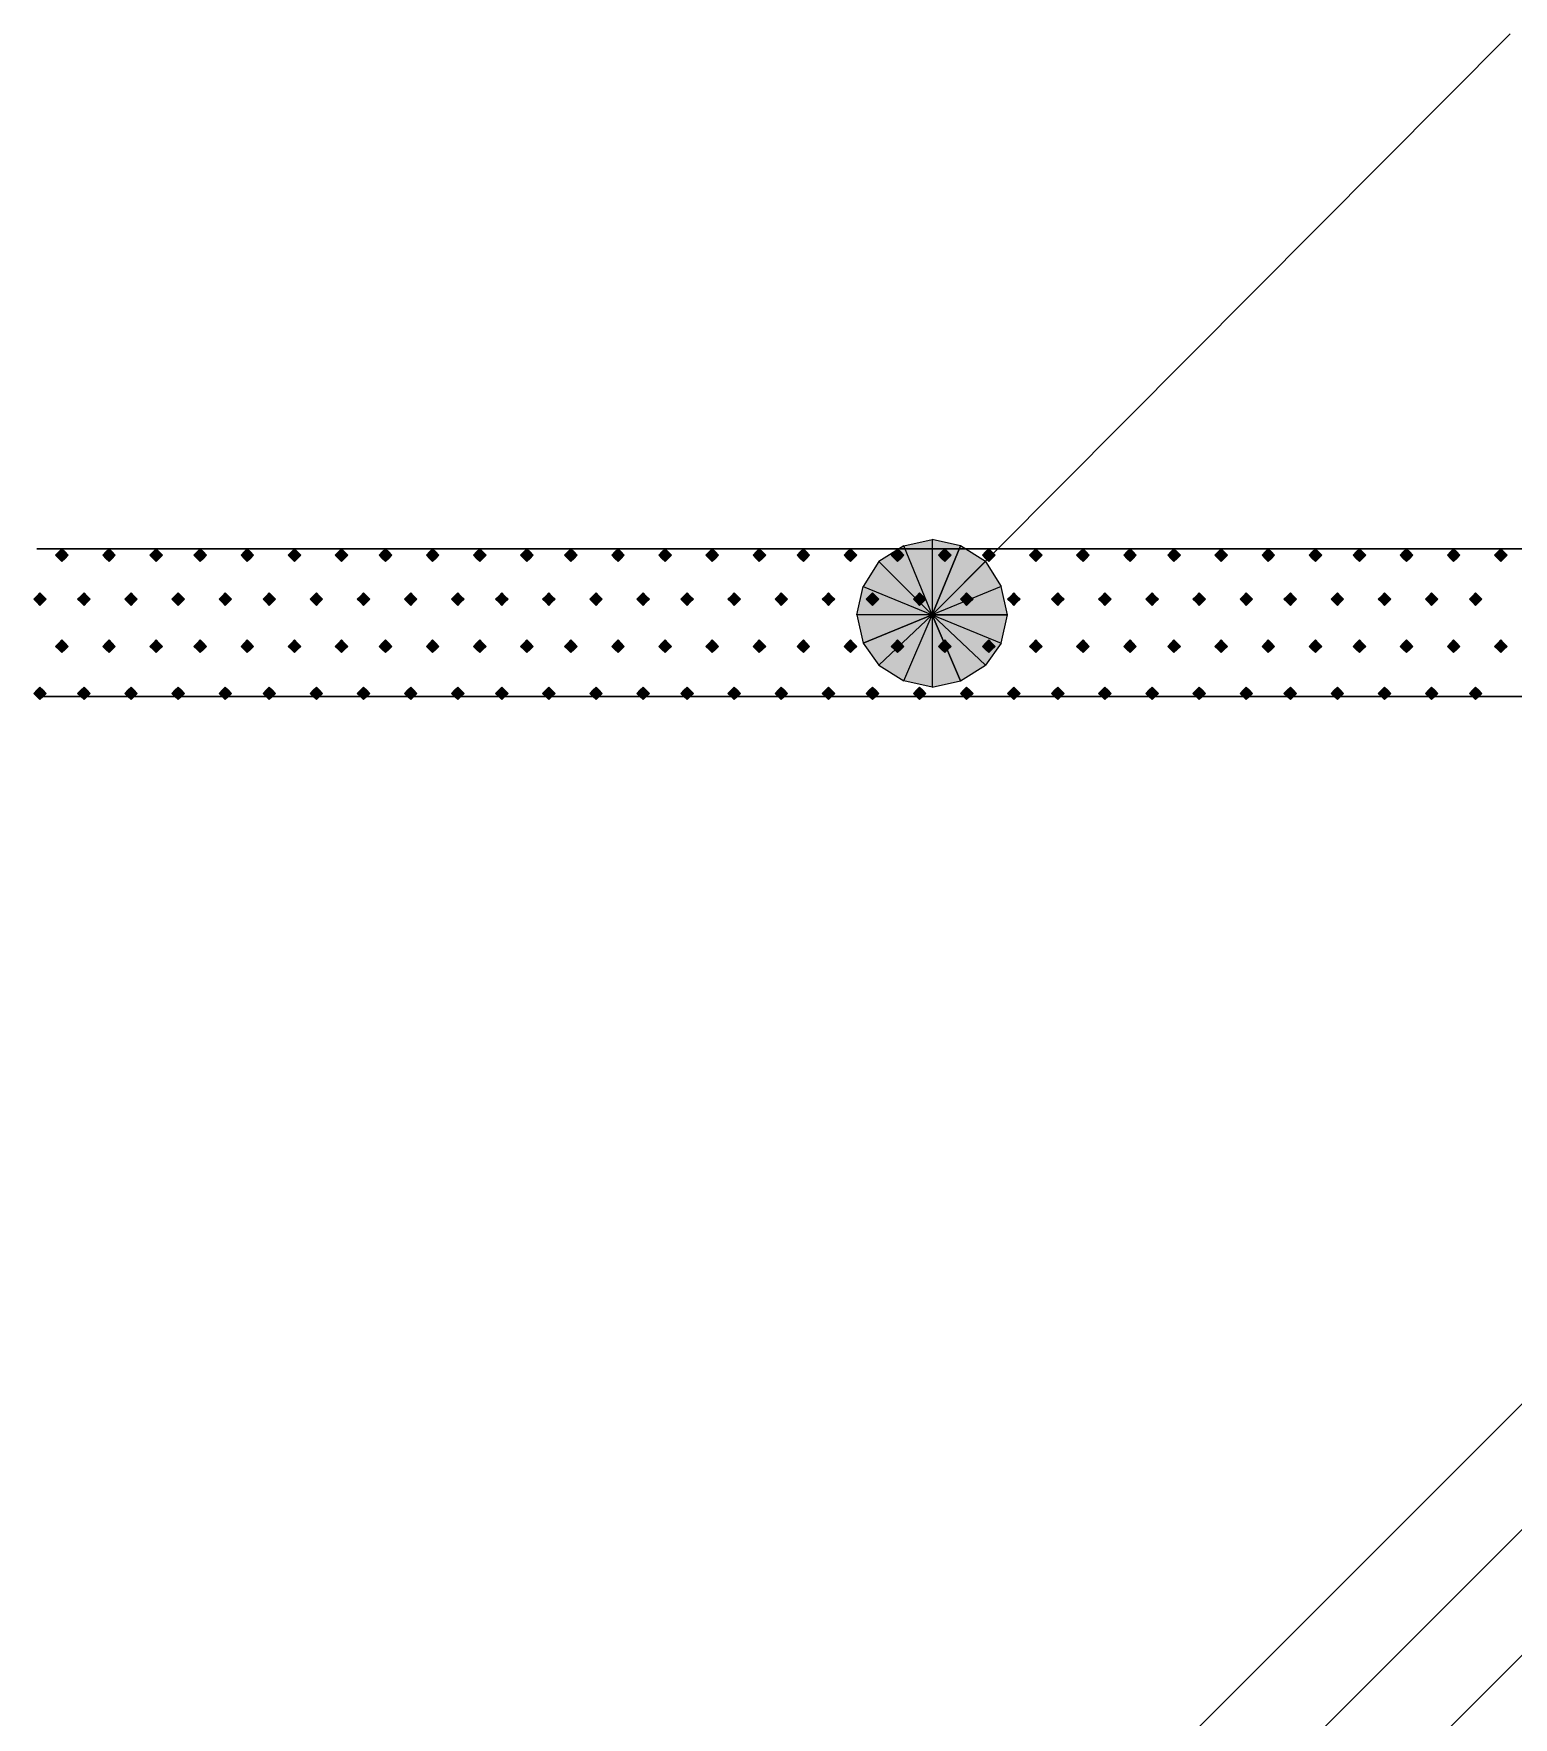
# Model space of a CAD drawing. Header units: millimetres. Extents: x 0 to 420, y 0 to 297.
# Drawn here: x 134.73 to 144.7, y 241.26 to 252.6 of the extents above; entities that cross this region are included whole.
import ezdxf

# ---------------------------------------------------------------- set-up
doc = ezdxf.new("R2010")
doc.units = ezdxf.units.MM

msp = doc.modelspace()

# ---------------------------------------------------------------- hatches: boundary and pattern name
for points in [[(134.916, 249.132), (134.895, 249.111), (134.874, 249.089), (134.895, 249.068), (134.916, 249.047), (134.938, 249.068), (134.959, 249.089), (134.938, 249.111), (134.916, 249.132)], [(135.234, 249.132), (135.213, 249.111), (135.192, 249.089), (135.213, 249.068), (135.234, 249.047), (135.255, 249.068), (135.276, 249.089), (135.255, 249.111), (135.234, 249.132)], [(135.551, 249.132), (135.53, 249.111), (135.509, 249.089), (135.53, 249.068), (135.551, 249.047), (135.572, 249.068), (135.594, 249.089), (135.572, 249.111), (135.551, 249.132)], [(135.848, 249.132), (135.827, 249.111), (135.805, 249.089), (135.827, 249.068), (135.848, 249.047), (135.869, 249.068), (135.89, 249.089), (135.869, 249.111), (135.848, 249.132)], [(136.165, 249.132), (136.144, 249.111), (136.123, 249.089), (136.144, 249.068), (136.165, 249.047), (136.186, 249.068), (136.208, 249.089), (136.186, 249.111), (136.165, 249.132)], [(136.483, 249.132), (136.462, 249.111), (136.44, 249.089), (136.462, 249.068), (136.483, 249.047), (136.504, 249.068), (136.525, 249.089), (136.504, 249.111), (136.483, 249.132)], [(136.8, 249.132), (136.779, 249.111), (136.758, 249.089), (136.779, 249.068), (136.8, 249.047), (136.821, 249.068), (136.843, 249.089), (136.821, 249.111), (136.8, 249.132)], [(137.096, 249.132), (137.075, 249.111), (137.054, 249.089), (137.075, 249.068), (137.096, 249.047), (137.118, 249.068), (137.139, 249.089), (137.118, 249.111), (137.096, 249.132)], [(137.414, 249.132), (137.393, 249.111), (137.372, 249.089), (137.393, 249.068), (137.414, 249.047), (137.435, 249.068), (137.456, 249.089), (137.435, 249.111), (137.414, 249.132)], [(137.732, 249.132), (137.71, 249.111), (137.689, 249.089), (137.71, 249.068), (137.732, 249.047), (137.753, 249.068), (137.774, 249.089), (137.753, 249.111), (137.732, 249.132)], [(138.049, 249.132), (138.028, 249.111), (138.007, 249.089), (138.028, 249.068), (138.049, 249.047), (138.07, 249.068), (138.091, 249.089), (138.07, 249.111), (138.049, 249.132)], [(138.345, 249.132), (138.324, 249.111), (138.303, 249.089), (138.324, 249.068), (138.345, 249.047), (138.367, 249.068), (138.388, 249.089), (138.367, 249.111), (138.345, 249.132)], [(138.663, 249.132), (138.642, 249.111), (138.621, 249.089), (138.642, 249.068), (138.663, 249.047), (138.684, 249.068), (138.705, 249.089), (138.684, 249.111), (138.663, 249.132)], [(138.98, 249.132), (138.959, 249.111), (138.938, 249.089), (138.959, 249.068), (138.98, 249.047), (139.002, 249.068), (139.023, 249.089), (139.002, 249.111), (138.98, 249.132)], [(139.298, 249.132), (139.277, 249.111), (139.255, 249.089), (139.277, 249.068), (139.298, 249.047), (139.319, 249.068), (139.34, 249.089), (139.319, 249.111), (139.298, 249.132)], [(139.615, 249.132), (139.594, 249.111), (139.573, 249.089), (139.594, 249.068), (139.615, 249.047), (139.637, 249.068), (139.658, 249.089), (139.637, 249.111), (139.615, 249.132)], [(139.912, 249.132), (139.891, 249.111), (139.869, 249.089), (139.891, 249.068), (139.912, 249.047), (139.933, 249.068), (139.954, 249.089), (139.933, 249.111), (139.912, 249.132)], [(140.229, 249.132), (140.208, 249.111), (140.187, 249.089), (140.208, 249.068), (140.229, 249.047), (140.25, 249.068), (140.271, 249.089), (140.25, 249.111), (140.229, 249.132)], [(140.547, 249.132), (140.526, 249.111), (140.504, 249.089), (140.526, 249.068), (140.547, 249.047), (140.568, 249.068), (140.589, 249.089), (140.568, 249.111), (140.547, 249.132)], [(140.864, 249.132), (140.843, 249.111), (140.822, 249.089), (140.843, 249.068), (140.864, 249.047), (140.885, 249.068), (140.907, 249.089), (140.885, 249.111), (140.864, 249.132)], [(141.161, 249.132), (141.139, 249.111), (141.118, 249.089), (141.139, 249.068), (141.161, 249.047), (141.182, 249.068), (141.203, 249.089), (141.182, 249.111), (141.161, 249.132)], [(141.478, 249.132), (141.457, 249.111), (141.436, 249.089), (141.457, 249.068), (141.478, 249.047), (141.499, 249.068), (141.52, 249.089), (141.499, 249.111), (141.478, 249.132)], [(141.796, 249.132), (141.774, 249.111), (141.753, 249.089), (141.774, 249.068), (141.796, 249.047), (141.817, 249.068), (141.838, 249.089), (141.817, 249.111), (141.796, 249.132)], [(142.113, 249.132), (142.092, 249.111), (142.071, 249.089), (142.092, 249.068), (142.113, 249.047), (142.134, 249.068), (142.155, 249.089), (142.134, 249.111), (142.113, 249.132)], [(142.409, 249.132), (142.388, 249.111), (142.367, 249.089), (142.388, 249.068), (142.409, 249.047), (142.43, 249.068), (142.452, 249.089), (142.43, 249.111), (142.409, 249.132)], [(142.727, 249.132), (142.706, 249.111), (142.685, 249.089), (142.706, 249.068), (142.727, 249.047), (142.748, 249.068), (142.769, 249.089), (142.748, 249.111), (142.727, 249.132)], [(143.044, 249.132), (143.023, 249.111), (143.002, 249.089), (143.023, 249.068), (143.044, 249.047), (143.066, 249.068), (143.087, 249.089), (143.066, 249.111), (143.044, 249.132)], [(143.362, 249.132), (143.341, 249.111), (143.32, 249.089), (143.341, 249.068), (143.362, 249.047), (143.383, 249.068), (143.404, 249.089), (143.383, 249.111), (143.362, 249.132)], [(143.658, 249.132), (143.637, 249.111), (143.616, 249.089), (143.637, 249.068), (143.658, 249.047), (143.679, 249.068), (143.701, 249.089), (143.679, 249.111), (143.658, 249.132)], [(143.976, 249.132), (143.954, 249.111), (143.933, 249.089), (143.954, 249.068), (143.976, 249.047), (143.997, 249.068), (144.018, 249.089), (143.997, 249.111), (143.976, 249.132)], [(144.293, 249.132), (144.272, 249.111), (144.251, 249.089), (144.272, 249.068), (144.293, 249.047), (144.314, 249.068), (144.336, 249.089), (144.314, 249.111), (144.293, 249.132)], [(144.611, 249.132), (144.59, 249.111), (144.568, 249.089), (144.59, 249.068), (144.611, 249.047), (144.632, 249.068), (144.653, 249.089), (144.632, 249.111), (144.611, 249.132)], [(134.768, 248.835), (134.747, 248.814), (134.726, 248.793), (134.747, 248.772), (134.768, 248.751), (134.789, 248.772), (134.811, 248.793), (134.789, 248.814), (134.768, 248.835)], [(135.065, 248.835), (135.043, 248.814), (135.022, 248.793), (135.043, 248.772), (135.065, 248.751), (135.086, 248.772), (135.107, 248.793), (135.086, 248.814), (135.065, 248.835)], [(135.382, 248.835), (135.361, 248.814), (135.34, 248.793), (135.361, 248.772), (135.382, 248.751), (135.403, 248.772), (135.424, 248.793), (135.403, 248.814), (135.382, 248.835)], [(135.7, 248.835), (135.678, 248.814), (135.657, 248.793), (135.678, 248.772), (135.7, 248.751), (135.721, 248.772), (135.742, 248.793), (135.721, 248.814), (135.7, 248.835)], [(136.017, 248.835), (135.996, 248.814), (135.975, 248.793), (135.996, 248.772), (136.017, 248.751), (136.038, 248.772), (136.059, 248.793), (136.038, 248.814), (136.017, 248.835)], [(136.313, 248.835), (136.292, 248.814), (136.271, 248.793), (136.292, 248.772), (136.313, 248.751), (136.335, 248.772), (136.356, 248.793), (136.335, 248.814), (136.313, 248.835)], [(136.631, 248.835), (136.61, 248.814), (136.588, 248.793), (136.61, 248.772), (136.631, 248.751), (136.652, 248.772), (136.673, 248.793), (136.652, 248.814), (136.631, 248.835)], [(136.948, 248.835), (136.927, 248.814), (136.906, 248.793), (136.927, 248.772), (136.948, 248.751), (136.97, 248.772), (136.991, 248.793), (136.97, 248.814), (136.948, 248.835)], [(137.266, 248.835), (137.245, 248.814), (137.224, 248.793), (137.245, 248.772), (137.266, 248.751), (137.287, 248.772), (137.308, 248.793), (137.287, 248.814), (137.266, 248.835)], [(137.583, 248.835), (137.562, 248.814), (137.541, 248.793), (137.562, 248.772), (137.583, 248.751), (137.604, 248.772), (137.626, 248.793), (137.604, 248.814), (137.583, 248.835)], [(137.88, 248.835), (137.859, 248.814), (137.837, 248.793), (137.859, 248.772), (137.88, 248.751), (137.901, 248.772), (137.922, 248.793), (137.901, 248.814), (137.88, 248.835)], [(138.197, 248.835), (138.176, 248.814), (138.155, 248.793), (138.176, 248.772), (138.197, 248.751), (138.218, 248.772), (138.24, 248.793), (138.218, 248.814), (138.197, 248.835)], [(138.515, 248.835), (138.494, 248.814), (138.472, 248.793), (138.494, 248.772), (138.515, 248.751), (138.536, 248.772), (138.557, 248.793), (138.536, 248.814), (138.515, 248.835)], [(138.832, 248.835), (138.811, 248.814), (138.79, 248.793), (138.811, 248.772), (138.832, 248.751), (138.853, 248.772), (138.875, 248.793), (138.853, 248.814), (138.832, 248.835)], [(139.129, 248.835), (139.107, 248.814), (139.086, 248.793), (139.107, 248.772), (139.129, 248.751), (139.15, 248.772), (139.171, 248.793), (139.15, 248.814), (139.129, 248.835)], [(139.446, 248.835), (139.425, 248.814), (139.404, 248.793), (139.425, 248.772), (139.446, 248.751), (139.467, 248.772), (139.488, 248.793), (139.467, 248.814), (139.446, 248.835)], [(139.763, 248.835), (139.742, 248.814), (139.721, 248.793), (139.742, 248.772), (139.763, 248.751), (139.785, 248.772), (139.806, 248.793), (139.785, 248.814), (139.763, 248.835)], [(140.081, 248.835), (140.06, 248.814), (140.039, 248.793), (140.06, 248.772), (140.081, 248.751), (140.102, 248.772), (140.123, 248.793), (140.102, 248.814), (140.081, 248.835)], [(140.377, 248.835), (140.356, 248.814), (140.335, 248.793), (140.356, 248.772), (140.377, 248.751), (140.399, 248.772), (140.42, 248.793), (140.399, 248.814), (140.377, 248.835)], [(140.695, 248.835), (140.674, 248.814), (140.653, 248.793), (140.674, 248.772), (140.695, 248.751), (140.716, 248.772), (140.737, 248.793), (140.716, 248.814), (140.695, 248.835)], [(141.012, 248.835), (140.991, 248.814), (140.97, 248.793), (140.991, 248.772), (141.012, 248.751), (141.034, 248.772), (141.055, 248.793), (141.034, 248.814), (141.012, 248.835)], [(141.33, 248.835), (141.309, 248.814), (141.287, 248.793), (141.309, 248.772), (141.33, 248.751), (141.351, 248.772), (141.372, 248.793), (141.351, 248.814), (141.33, 248.835)], [(141.626, 248.835), (141.605, 248.814), (141.584, 248.793), (141.605, 248.772), (141.626, 248.751), (141.647, 248.772), (141.669, 248.793), (141.647, 248.814), (141.626, 248.835)], [(141.944, 248.835), (141.922, 248.814), (141.901, 248.793), (141.922, 248.772), (141.944, 248.751), (141.965, 248.772), (141.986, 248.793), (141.965, 248.814), (141.944, 248.835)], [(142.261, 248.835), (142.24, 248.814), (142.219, 248.793), (142.24, 248.772), (142.261, 248.751), (142.282, 248.772), (142.304, 248.793), (142.282, 248.814), (142.261, 248.835)], [(142.579, 248.835), (142.558, 248.814), (142.536, 248.793), (142.558, 248.772), (142.579, 248.751), (142.6, 248.772), (142.621, 248.793), (142.6, 248.814), (142.579, 248.835)], [(142.896, 248.835), (142.875, 248.814), (142.854, 248.793), (142.875, 248.772), (142.896, 248.751), (142.917, 248.772), (142.938, 248.793), (142.917, 248.814), (142.896, 248.835)], [(143.193, 248.835), (143.171, 248.814), (143.15, 248.793), (143.171, 248.772), (143.193, 248.751), (143.214, 248.772), (143.235, 248.793), (143.214, 248.814), (143.193, 248.835)], [(143.51, 248.835), (143.489, 248.814), (143.468, 248.793), (143.489, 248.772), (143.51, 248.751), (143.531, 248.772), (143.552, 248.793), (143.531, 248.814), (143.51, 248.835)], [(143.828, 248.835), (143.806, 248.814), (143.785, 248.793), (143.806, 248.772), (143.828, 248.751), (143.849, 248.772), (143.87, 248.793), (143.849, 248.814), (143.828, 248.835)], [(144.145, 248.835), (144.124, 248.814), (144.103, 248.793), (144.124, 248.772), (144.145, 248.751), (144.166, 248.772), (144.187, 248.793), (144.166, 248.814), (144.145, 248.835)], [(144.441, 248.835), (144.42, 248.814), (144.399, 248.793), (144.42, 248.772), (144.441, 248.751), (144.462, 248.772), (144.484, 248.793), (144.462, 248.814), (144.441, 248.835)], [(140.314, 248.497), (140.42, 248.348), (140.779, 248.687), (140.314, 248.497)], [(134.916, 248.518), (134.895, 248.497), (134.874, 248.475), (134.895, 248.454), (134.916, 248.433), (134.938, 248.454), (134.959, 248.475), (134.938, 248.497), (134.916, 248.518)], [(135.234, 248.518), (135.213, 248.497), (135.192, 248.475), (135.213, 248.454), (135.234, 248.433), (135.255, 248.454), (135.276, 248.475), (135.255, 248.497), (135.234, 248.518)], [(135.551, 248.518), (135.53, 248.497), (135.509, 248.475), (135.53, 248.454), (135.551, 248.433), (135.572, 248.454), (135.594, 248.475), (135.572, 248.497), (135.551, 248.518)], [(135.848, 248.518), (135.827, 248.497), (135.805, 248.475), (135.827, 248.454), (135.848, 248.433), (135.869, 248.454), (135.89, 248.475), (135.869, 248.497), (135.848, 248.518)], [(136.165, 248.518), (136.144, 248.497), (136.123, 248.475), (136.144, 248.454), (136.165, 248.433), (136.186, 248.454), (136.208, 248.475), (136.186, 248.497), (136.165, 248.518)], [(136.483, 248.518), (136.462, 248.497), (136.44, 248.475), (136.462, 248.454), (136.483, 248.433), (136.504, 248.454), (136.525, 248.475), (136.504, 248.497), (136.483, 248.518)], [(136.8, 248.518), (136.779, 248.497), (136.758, 248.475), (136.779, 248.454), (136.8, 248.433), (136.821, 248.454), (136.843, 248.475), (136.821, 248.497), (136.8, 248.518)], [(137.096, 248.518), (137.075, 248.497), (137.054, 248.475), (137.075, 248.454), (137.096, 248.433), (137.118, 248.454), (137.139, 248.475), (137.118, 248.497), (137.096, 248.518)], [(137.414, 248.518), (137.393, 248.497), (137.372, 248.475), (137.393, 248.454), (137.414, 248.433), (137.435, 248.454), (137.456, 248.475), (137.435, 248.497), (137.414, 248.518)], [(137.732, 248.518), (137.71, 248.497), (137.689, 248.475), (137.71, 248.454), (137.732, 248.433), (137.753, 248.454), (137.774, 248.475), (137.753, 248.497), (137.732, 248.518)], [(138.049, 248.518), (138.028, 248.497), (138.007, 248.475), (138.028, 248.454), (138.049, 248.433), (138.07, 248.454), (138.091, 248.475), (138.07, 248.497), (138.049, 248.518)], [(138.345, 248.518), (138.324, 248.497), (138.303, 248.475), (138.324, 248.454), (138.345, 248.433), (138.367, 248.454), (138.388, 248.475), (138.367, 248.497), (138.345, 248.518)], [(138.663, 248.518), (138.642, 248.497), (138.621, 248.475), (138.642, 248.454), (138.663, 248.433), (138.684, 248.454), (138.705, 248.475), (138.684, 248.497), (138.663, 248.518)], [(138.98, 248.518), (138.959, 248.497), (138.938, 248.475), (138.959, 248.454), (138.98, 248.433), (139.002, 248.454), (139.023, 248.475), (139.002, 248.497), (138.98, 248.518)], [(139.298, 248.518), (139.277, 248.497), (139.255, 248.475), (139.277, 248.454), (139.298, 248.433), (139.319, 248.454), (139.34, 248.475), (139.319, 248.497), (139.298, 248.518)], [(139.615, 248.518), (139.594, 248.497), (139.573, 248.475), (139.594, 248.454), (139.615, 248.433), (139.637, 248.454), (139.658, 248.475), (139.637, 248.497), (139.615, 248.518)], [(139.912, 248.518), (139.891, 248.497), (139.869, 248.475), (139.891, 248.454), (139.912, 248.433), (139.933, 248.454), (139.954, 248.475), (139.933, 248.497), (139.912, 248.518)], [(140.229, 248.518), (140.208, 248.497), (140.187, 248.475), (140.208, 248.454), (140.229, 248.433), (140.25, 248.454), (140.271, 248.475), (140.25, 248.497), (140.229, 248.518)], [(140.547, 248.518), (140.526, 248.497), (140.504, 248.475), (140.526, 248.454), (140.547, 248.433), (140.568, 248.454), (140.589, 248.475), (140.568, 248.497), (140.547, 248.518)], [(140.864, 248.518), (140.843, 248.497), (140.822, 248.475), (140.843, 248.454), (140.864, 248.433), (140.885, 248.454), (140.907, 248.475), (140.885, 248.497), (140.864, 248.518)], [(141.161, 248.518), (141.139, 248.497), (141.118, 248.475), (141.139, 248.454), (141.161, 248.433), (141.182, 248.454), (141.203, 248.475), (141.182, 248.497), (141.161, 248.518)], [(141.478, 248.518), (141.457, 248.497), (141.436, 248.475), (141.457, 248.454), (141.478, 248.433), (141.499, 248.454), (141.52, 248.475), (141.499, 248.497), (141.478, 248.518)], [(141.796, 248.518), (141.774, 248.497), (141.753, 248.475), (141.774, 248.454), (141.796, 248.433), (141.817, 248.454), (141.838, 248.475), (141.817, 248.497), (141.796, 248.518)], [(142.113, 248.518), (142.092, 248.497), (142.071, 248.475), (142.092, 248.454), (142.113, 248.433), (142.134, 248.454), (142.155, 248.475), (142.134, 248.497), (142.113, 248.518)], [(142.409, 248.518), (142.388, 248.497), (142.367, 248.475), (142.388, 248.454), (142.409, 248.433), (142.43, 248.454), (142.452, 248.475), (142.43, 248.497), (142.409, 248.518)], [(142.727, 248.518), (142.706, 248.497), (142.685, 248.475), (142.706, 248.454), (142.727, 248.433), (142.748, 248.454), (142.769, 248.475), (142.748, 248.497), (142.727, 248.518)], [(143.044, 248.518), (143.023, 248.497), (143.002, 248.475), (143.023, 248.454), (143.044, 248.433), (143.066, 248.454), (143.087, 248.475), (143.066, 248.497), (143.044, 248.518)], [(143.362, 248.518), (143.341, 248.497), (143.32, 248.475), (143.341, 248.454), (143.362, 248.433), (143.383, 248.454), (143.404, 248.475), (143.383, 248.497), (143.362, 248.518)], [(143.658, 248.518), (143.637, 248.497), (143.616, 248.475), (143.637, 248.454), (143.658, 248.433), (143.679, 248.454), (143.701, 248.475), (143.679, 248.497), (143.658, 248.518)], [(143.976, 248.518), (143.954, 248.497), (143.933, 248.475), (143.954, 248.454), (143.976, 248.433), (143.997, 248.454), (144.018, 248.475), (143.997, 248.497), (143.976, 248.518)], [(144.293, 248.518), (144.272, 248.497), (144.251, 248.475), (144.272, 248.454), (144.293, 248.433), (144.314, 248.454), (144.336, 248.475), (144.314, 248.497), (144.293, 248.518)], [(144.611, 248.518), (144.59, 248.497), (144.568, 248.475), (144.59, 248.454), (144.611, 248.433), (144.632, 248.454), (144.653, 248.475), (144.632, 248.497), (144.611, 248.518)], [(134.768, 248.2), (134.747, 248.179), (134.726, 248.158), (134.747, 248.137), (134.768, 248.116), (134.789, 248.137), (134.811, 248.158), (134.789, 248.179), (134.768, 248.2)], [(135.065, 248.2), (135.043, 248.179), (135.022, 248.158), (135.043, 248.137), (135.065, 248.116), (135.086, 248.137), (135.107, 248.158), (135.086, 248.179), (135.065, 248.2)], [(135.382, 248.2), (135.361, 248.179), (135.34, 248.158), (135.361, 248.137), (135.382, 248.116), (135.403, 248.137), (135.424, 248.158), (135.403, 248.179), (135.382, 248.2)], [(135.7, 248.2), (135.678, 248.179), (135.657, 248.158), (135.678, 248.137), (135.7, 248.116), (135.721, 248.137), (135.742, 248.158), (135.721, 248.179), (135.7, 248.2)], [(136.017, 248.2), (135.996, 248.179), (135.975, 248.158), (135.996, 248.137), (136.017, 248.116), (136.038, 248.137), (136.059, 248.158), (136.038, 248.179), (136.017, 248.2)], [(136.313, 248.2), (136.292, 248.179), (136.271, 248.158), (136.292, 248.137), (136.313, 248.116), (136.335, 248.137), (136.356, 248.158), (136.335, 248.179), (136.313, 248.2)], [(136.631, 248.2), (136.61, 248.179), (136.588, 248.158), (136.61, 248.137), (136.631, 248.116), (136.652, 248.137), (136.673, 248.158), (136.652, 248.179), (136.631, 248.2)], [(136.948, 248.2), (136.927, 248.179), (136.906, 248.158), (136.927, 248.137), (136.948, 248.116), (136.97, 248.137), (136.991, 248.158), (136.97, 248.179), (136.948, 248.2)], [(137.266, 248.2), (137.245, 248.179), (137.224, 248.158), (137.245, 248.137), (137.266, 248.116), (137.287, 248.137), (137.308, 248.158), (137.287, 248.179), (137.266, 248.2)], [(137.583, 248.2), (137.562, 248.179), (137.541, 248.158), (137.562, 248.137), (137.583, 248.116), (137.604, 248.137), (137.626, 248.158), (137.604, 248.179), (137.583, 248.2)], [(137.88, 248.2), (137.859, 248.179), (137.837, 248.158), (137.859, 248.137), (137.88, 248.116), (137.901, 248.137), (137.922, 248.158), (137.901, 248.179), (137.88, 248.2)], [(138.197, 248.2), (138.176, 248.179), (138.155, 248.158), (138.176, 248.137), (138.197, 248.116), (138.218, 248.137), (138.24, 248.158), (138.218, 248.179), (138.197, 248.2)], [(138.515, 248.2), (138.494, 248.179), (138.472, 248.158), (138.494, 248.137), (138.515, 248.116), (138.536, 248.137), (138.557, 248.158), (138.536, 248.179), (138.515, 248.2)], [(138.832, 248.2), (138.811, 248.179), (138.79, 248.158), (138.811, 248.137), (138.832, 248.116), (138.853, 248.137), (138.875, 248.158), (138.853, 248.179), (138.832, 248.2)], [(139.129, 248.2), (139.107, 248.179), (139.086, 248.158), (139.107, 248.137), (139.129, 248.116), (139.15, 248.137), (139.171, 248.158), (139.15, 248.179), (139.129, 248.2)], [(139.446, 248.2), (139.425, 248.179), (139.404, 248.158), (139.425, 248.137), (139.446, 248.116), (139.467, 248.137), (139.488, 248.158), (139.467, 248.179), (139.446, 248.2)], [(139.763, 248.2), (139.742, 248.179), (139.721, 248.158), (139.742, 248.137), (139.763, 248.116), (139.785, 248.137), (139.806, 248.158), (139.785, 248.179), (139.763, 248.2)], [(140.081, 248.2), (140.06, 248.179), (140.039, 248.158), (140.06, 248.137), (140.081, 248.116), (140.102, 248.137), (140.123, 248.158), (140.102, 248.179), (140.081, 248.2)], [(140.377, 248.2), (140.356, 248.179), (140.335, 248.158), (140.356, 248.137), (140.377, 248.116), (140.399, 248.137), (140.42, 248.158), (140.399, 248.179), (140.377, 248.2)], [(140.695, 248.2), (140.674, 248.179), (140.653, 248.158), (140.674, 248.137), (140.695, 248.116), (140.716, 248.137), (140.737, 248.158), (140.716, 248.179), (140.695, 248.2)], [(141.012, 248.2), (140.991, 248.179), (140.97, 248.158), (140.991, 248.137), (141.012, 248.116), (141.034, 248.137), (141.055, 248.158), (141.034, 248.179), (141.012, 248.2)], [(141.33, 248.2), (141.309, 248.179), (141.287, 248.158), (141.309, 248.137), (141.33, 248.116), (141.351, 248.137), (141.372, 248.158), (141.351, 248.179), (141.33, 248.2)], [(141.626, 248.2), (141.605, 248.179), (141.584, 248.158), (141.605, 248.137), (141.626, 248.116), (141.647, 248.137), (141.669, 248.158), (141.647, 248.179), (141.626, 248.2)], [(141.944, 248.2), (141.922, 248.179), (141.901, 248.158), (141.922, 248.137), (141.944, 248.116), (141.965, 248.137), (141.986, 248.158), (141.965, 248.179), (141.944, 248.2)], [(142.261, 248.2), (142.24, 248.179), (142.219, 248.158), (142.24, 248.137), (142.261, 248.116), (142.282, 248.137), (142.304, 248.158), (142.282, 248.179), (142.261, 248.2)], [(142.579, 248.2), (142.558, 248.179), (142.536, 248.158), (142.558, 248.137), (142.579, 248.116), (142.6, 248.137), (142.621, 248.158), (142.6, 248.179), (142.579, 248.2)], [(142.896, 248.2), (142.875, 248.179), (142.854, 248.158), (142.875, 248.137), (142.896, 248.116), (142.917, 248.137), (142.938, 248.158), (142.917, 248.179), (142.896, 248.2)], [(143.193, 248.2), (143.171, 248.179), (143.15, 248.158), (143.171, 248.137), (143.193, 248.116), (143.214, 248.137), (143.235, 248.158), (143.214, 248.179), (143.193, 248.2)], [(143.51, 248.2), (143.489, 248.179), (143.468, 248.158), (143.489, 248.137), (143.51, 248.116), (143.531, 248.137), (143.552, 248.158), (143.531, 248.179), (143.51, 248.2)], [(143.828, 248.2), (143.806, 248.179), (143.785, 248.158), (143.806, 248.137), (143.828, 248.116), (143.849, 248.137), (143.87, 248.158), (143.849, 248.179), (143.828, 248.2)], [(144.145, 248.2), (144.124, 248.179), (144.103, 248.158), (144.124, 248.137), (144.145, 248.116), (144.166, 248.137), (144.187, 248.158), (144.166, 248.179), (144.145, 248.2)], [(144.441, 248.2), (144.42, 248.179), (144.399, 248.158), (144.42, 248.137), (144.441, 248.116), (144.462, 248.137), (144.484, 248.158), (144.462, 248.179), (144.441, 248.2)]]:
    msp.add_hatch(color=7).paths.add_polyline_path(points)
h = msp.add_hatch(color=7)
h.paths.add_polyline_path([(140.97, 249.153), (140.779, 249.195), (140.779, 248.687), (140.97, 249.153)])
h.paths.add_polyline_path([(140.779, 249.195), (140.779, 248.687), (140.589, 249.153), (140.779, 249.195)])
h.paths.add_polyline_path([(140.779, 248.687), (140.589, 249.153), (140.42, 249.047), (140.779, 248.687)])
h = msp.add_hatch(color=7)
h.paths.add_polyline_path([(141.287, 248.687), (141.245, 248.878), (140.779, 248.687), (141.287, 248.687)])
h.paths.add_polyline_path([(141.245, 248.878), (140.779, 248.687), (141.139, 249.047), (141.245, 248.878)])
h.paths.add_polyline_path([(140.779, 248.687), (141.139, 249.047), (140.97, 249.153), (140.779, 248.687)])
h = msp.add_hatch(color=7)
h.paths.add_polyline_path([(140.42, 249.047), (140.314, 248.878), (140.779, 248.687), (140.42, 249.047)])
h.paths.add_polyline_path([(140.314, 248.878), (140.779, 248.687), (140.271, 248.687), (140.314, 248.878)])
h.paths.add_polyline_path([(140.779, 248.687), (140.271, 248.687), (140.314, 248.497), (140.779, 248.687)])
h = msp.add_hatch(color=7)
h.paths.add_polyline_path([(140.42, 248.348), (140.589, 248.243), (140.779, 248.687), (140.42, 248.348)])
h.paths.add_polyline_path([(140.589, 248.243), (140.779, 248.687), (140.779, 248.2), (140.589, 248.243)])
h.paths.add_polyline_path([(140.779, 248.687), (140.779, 248.2), (140.97, 248.243), (140.779, 248.687)])
h = msp.add_hatch(color=7)
h.paths.add_polyline_path([(140.97, 248.243), (141.139, 248.348), (140.779, 248.687), (140.97, 248.243)])
h.paths.add_polyline_path([(141.139, 248.348), (140.779, 248.687), (141.245, 248.497), (141.139, 248.348)])
h.paths.add_polyline_path([(140.779, 248.687), (141.245, 248.497), (141.287, 248.687), (140.779, 248.687)])

# ---------------------------------------------------------------- linework, layer by layer
at = {"lineweight": 13}
for points in [[(140.779, 248.687), (144.674, 252.603)], [(134.747, 233.362), (149.521, 248.137)], [(135.361, 233.13), (150.368, 248.137)], [(136.208, 233.13), (151.215, 248.137)]]:
    msp.add_lwpolyline(points, dxfattribs=at)
at = {"lineweight": 30}
for points in [[(134.747, 249.132), (169.757, 249.132)], [(134.747, 248.137), (169.757, 248.137)]]:
    msp.add_lwpolyline(points, dxfattribs=at)
at = {"lineweight": 0}
for points in [[(134.916, 249.132), (134.895, 249.111), (134.874, 249.089), (134.895, 249.068), (134.916, 249.047), (134.938, 249.068), (134.959, 249.089), (134.938, 249.111)], [(135.234, 249.132), (135.213, 249.111), (135.192, 249.089), (135.213, 249.068), (135.234, 249.047), (135.255, 249.068), (135.276, 249.089), (135.255, 249.111)], [(135.551, 249.132), (135.53, 249.111), (135.509, 249.089), (135.53, 249.068), (135.551, 249.047), (135.572, 249.068), (135.594, 249.089), (135.572, 249.111)], [(135.848, 249.132), (135.827, 249.111), (135.805, 249.089), (135.827, 249.068), (135.848, 249.047), (135.869, 249.068), (135.89, 249.089), (135.869, 249.111)], [(136.165, 249.132), (136.144, 249.111), (136.123, 249.089), (136.144, 249.068), (136.165, 249.047), (136.186, 249.068), (136.208, 249.089), (136.186, 249.111)], [(136.483, 249.132), (136.462, 249.111), (136.44, 249.089), (136.462, 249.068), (136.483, 249.047), (136.504, 249.068), (136.525, 249.089), (136.504, 249.111)], [(136.8, 249.132), (136.779, 249.111), (136.758, 249.089), (136.779, 249.068), (136.8, 249.047), (136.821, 249.068), (136.843, 249.089), (136.821, 249.111)], [(137.096, 249.132), (137.075, 249.111), (137.054, 249.089), (137.075, 249.068), (137.096, 249.047), (137.118, 249.068), (137.139, 249.089), (137.118, 249.111)], [(137.414, 249.132), (137.393, 249.111), (137.372, 249.089), (137.393, 249.068), (137.414, 249.047), (137.435, 249.068), (137.456, 249.089), (137.435, 249.111)], [(137.732, 249.132), (137.71, 249.111), (137.689, 249.089), (137.71, 249.068), (137.732, 249.047), (137.753, 249.068), (137.774, 249.089), (137.753, 249.111)], [(138.049, 249.132), (138.028, 249.111), (138.007, 249.089), (138.028, 249.068), (138.049, 249.047), (138.07, 249.068), (138.091, 249.089), (138.07, 249.111)], [(138.345, 249.132), (138.324, 249.111), (138.303, 249.089), (138.324, 249.068), (138.345, 249.047), (138.367, 249.068), (138.388, 249.089), (138.367, 249.111)], [(138.663, 249.132), (138.642, 249.111), (138.621, 249.089), (138.642, 249.068), (138.663, 249.047), (138.684, 249.068), (138.705, 249.089), (138.684, 249.111)], [(138.98, 249.132), (138.959, 249.111), (138.938, 249.089), (138.959, 249.068), (138.98, 249.047), (139.002, 249.068), (139.023, 249.089), (139.002, 249.111)], [(139.298, 249.132), (139.277, 249.111), (139.255, 249.089), (139.277, 249.068), (139.298, 249.047), (139.319, 249.068), (139.34, 249.089), (139.319, 249.111)], [(139.615, 249.132), (139.594, 249.111), (139.573, 249.089), (139.594, 249.068), (139.615, 249.047), (139.637, 249.068), (139.658, 249.089), (139.637, 249.111)], [(139.912, 249.132), (139.891, 249.111), (139.869, 249.089), (139.891, 249.068), (139.912, 249.047), (139.933, 249.068), (139.954, 249.089), (139.933, 249.111)], [(140.229, 249.132), (140.208, 249.111), (140.187, 249.089), (140.208, 249.068), (140.229, 249.047), (140.25, 249.068), (140.271, 249.089), (140.25, 249.111)], [(140.779, 248.687), (140.589, 249.153), (140.42, 249.047)], [(140.547, 249.132), (140.526, 249.111), (140.504, 249.089), (140.526, 249.068), (140.547, 249.047), (140.568, 249.068), (140.589, 249.089), (140.568, 249.111)], [(140.779, 249.195), (140.779, 248.687), (140.589, 249.153)], [(140.97, 249.153), (140.779, 249.195), (140.779, 248.687)], [(140.779, 248.687), (141.139, 249.047), (140.97, 249.153)], [(140.864, 249.132), (140.843, 249.111), (140.822, 249.089), (140.843, 249.068), (140.864, 249.047), (140.885, 249.068), (140.907, 249.089), (140.885, 249.111)], [(141.161, 249.132), (141.139, 249.111), (141.118, 249.089), (141.139, 249.068), (141.161, 249.047), (141.182, 249.068), (141.203, 249.089), (141.182, 249.111)], [(141.478, 249.132), (141.457, 249.111), (141.436, 249.089), (141.457, 249.068), (141.478, 249.047), (141.499, 249.068), (141.52, 249.089), (141.499, 249.111)], [(141.796, 249.132), (141.774, 249.111), (141.753, 249.089), (141.774, 249.068), (141.796, 249.047), (141.817, 249.068), (141.838, 249.089), (141.817, 249.111)], [(142.113, 249.132), (142.092, 249.111), (142.071, 249.089), (142.092, 249.068), (142.113, 249.047), (142.134, 249.068), (142.155, 249.089), (142.134, 249.111)], [(142.409, 249.132), (142.388, 249.111), (142.367, 249.089), (142.388, 249.068), (142.409, 249.047), (142.43, 249.068), (142.452, 249.089), (142.43, 249.111)], [(142.727, 249.132), (142.706, 249.111), (142.685, 249.089), (142.706, 249.068), (142.727, 249.047), (142.748, 249.068), (142.769, 249.089), (142.748, 249.111)], [(143.044, 249.132), (143.023, 249.111), (143.002, 249.089), (143.023, 249.068), (143.044, 249.047), (143.066, 249.068), (143.087, 249.089), (143.066, 249.111)], [(143.362, 249.132), (143.341, 249.111), (143.32, 249.089), (143.341, 249.068), (143.362, 249.047), (143.383, 249.068), (143.404, 249.089), (143.383, 249.111)], [(143.658, 249.132), (143.637, 249.111), (143.616, 249.089), (143.637, 249.068), (143.658, 249.047), (143.679, 249.068), (143.701, 249.089), (143.679, 249.111)], [(143.976, 249.132), (143.954, 249.111), (143.933, 249.089), (143.954, 249.068), (143.976, 249.047), (143.997, 249.068), (144.018, 249.089), (143.997, 249.111)], [(144.293, 249.132), (144.272, 249.111), (144.251, 249.089), (144.272, 249.068), (144.293, 249.047), (144.314, 249.068), (144.336, 249.089), (144.314, 249.111)], [(144.611, 249.132), (144.59, 249.111), (144.568, 249.089), (144.59, 249.068), (144.611, 249.047), (144.632, 249.068), (144.653, 249.089), (144.632, 249.111)], [(140.42, 249.047), (140.314, 248.878), (140.779, 248.687)], [(141.245, 248.878), (140.779, 248.687), (141.139, 249.047)], [(140.314, 248.878), (140.779, 248.687), (140.271, 248.687)], [(141.287, 248.687), (141.245, 248.878), (140.779, 248.687)], [(134.768, 248.835), (134.747, 248.814), (134.726, 248.793), (134.747, 248.772), (134.768, 248.751), (134.789, 248.772), (134.811, 248.793), (134.789, 248.814)], [(135.065, 248.835), (135.043, 248.814), (135.022, 248.793), (135.043, 248.772), (135.065, 248.751), (135.086, 248.772), (135.107, 248.793), (135.086, 248.814)], [(135.382, 248.835), (135.361, 248.814), (135.34, 248.793), (135.361, 248.772), (135.382, 248.751), (135.403, 248.772), (135.424, 248.793), (135.403, 248.814)], [(135.7, 248.835), (135.678, 248.814), (135.657, 248.793), (135.678, 248.772), (135.7, 248.751), (135.721, 248.772), (135.742, 248.793), (135.721, 248.814)], [(136.017, 248.835), (135.996, 248.814), (135.975, 248.793), (135.996, 248.772), (136.017, 248.751), (136.038, 248.772), (136.059, 248.793), (136.038, 248.814)], [(136.313, 248.835), (136.292, 248.814), (136.271, 248.793), (136.292, 248.772), (136.313, 248.751), (136.335, 248.772), (136.356, 248.793), (136.335, 248.814)], [(136.631, 248.835), (136.61, 248.814), (136.588, 248.793), (136.61, 248.772), (136.631, 248.751), (136.652, 248.772), (136.673, 248.793), (136.652, 248.814)], [(136.948, 248.835), (136.927, 248.814), (136.906, 248.793), (136.927, 248.772), (136.948, 248.751), (136.97, 248.772), (136.991, 248.793), (136.97, 248.814)], [(137.266, 248.835), (137.245, 248.814), (137.224, 248.793), (137.245, 248.772), (137.266, 248.751), (137.287, 248.772), (137.308, 248.793), (137.287, 248.814)], [(137.583, 248.835), (137.562, 248.814), (137.541, 248.793), (137.562, 248.772), (137.583, 248.751), (137.604, 248.772), (137.626, 248.793), (137.604, 248.814)], [(137.88, 248.835), (137.859, 248.814), (137.837, 248.793), (137.859, 248.772), (137.88, 248.751), (137.901, 248.772), (137.922, 248.793), (137.901, 248.814)], [(138.197, 248.835), (138.176, 248.814), (138.155, 248.793), (138.176, 248.772), (138.197, 248.751), (138.218, 248.772), (138.24, 248.793), (138.218, 248.814)], [(138.515, 248.835), (138.494, 248.814), (138.472, 248.793), (138.494, 248.772), (138.515, 248.751), (138.536, 248.772), (138.557, 248.793), (138.536, 248.814)], [(138.832, 248.835), (138.811, 248.814), (138.79, 248.793), (138.811, 248.772), (138.832, 248.751), (138.853, 248.772), (138.875, 248.793), (138.853, 248.814)], [(139.129, 248.835), (139.107, 248.814), (139.086, 248.793), (139.107, 248.772), (139.129, 248.751), (139.15, 248.772), (139.171, 248.793), (139.15, 248.814)], [(139.446, 248.835), (139.425, 248.814), (139.404, 248.793), (139.425, 248.772), (139.446, 248.751), (139.467, 248.772), (139.488, 248.793), (139.467, 248.814)], [(139.763, 248.835), (139.742, 248.814), (139.721, 248.793), (139.742, 248.772), (139.763, 248.751), (139.785, 248.772), (139.806, 248.793), (139.785, 248.814)], [(140.081, 248.835), (140.06, 248.814), (140.039, 248.793), (140.06, 248.772), (140.081, 248.751), (140.102, 248.772), (140.123, 248.793), (140.102, 248.814)], [(140.377, 248.835), (140.356, 248.814), (140.335, 248.793), (140.356, 248.772), (140.377, 248.751), (140.399, 248.772), (140.42, 248.793), (140.399, 248.814)], [(140.695, 248.835), (140.674, 248.814), (140.653, 248.793), (140.674, 248.772), (140.695, 248.751), (140.716, 248.772), (140.737, 248.793), (140.716, 248.814)], [(141.012, 248.835), (140.991, 248.814), (140.97, 248.793), (140.991, 248.772), (141.012, 248.751), (141.034, 248.772), (141.055, 248.793), (141.034, 248.814)], [(141.33, 248.835), (141.309, 248.814), (141.287, 248.793), (141.309, 248.772), (141.33, 248.751), (141.351, 248.772), (141.372, 248.793), (141.351, 248.814)], [(141.626, 248.835), (141.605, 248.814), (141.584, 248.793), (141.605, 248.772), (141.626, 248.751), (141.647, 248.772), (141.669, 248.793), (141.647, 248.814)], [(141.944, 248.835), (141.922, 248.814), (141.901, 248.793), (141.922, 248.772), (141.944, 248.751), (141.965, 248.772), (141.986, 248.793), (141.965, 248.814)], [(142.261, 248.835), (142.24, 248.814), (142.219, 248.793), (142.24, 248.772), (142.261, 248.751), (142.282, 248.772), (142.304, 248.793), (142.282, 248.814)], [(142.579, 248.835), (142.558, 248.814), (142.536, 248.793), (142.558, 248.772), (142.579, 248.751), (142.6, 248.772), (142.621, 248.793), (142.6, 248.814)], [(142.896, 248.835), (142.875, 248.814), (142.854, 248.793), (142.875, 248.772), (142.896, 248.751), (142.917, 248.772), (142.938, 248.793), (142.917, 248.814)], [(143.193, 248.835), (143.171, 248.814), (143.15, 248.793), (143.171, 248.772), (143.193, 248.751), (143.214, 248.772), (143.235, 248.793), (143.214, 248.814)], [(143.51, 248.835), (143.489, 248.814), (143.468, 248.793), (143.489, 248.772), (143.51, 248.751), (143.531, 248.772), (143.552, 248.793), (143.531, 248.814)], [(143.828, 248.835), (143.806, 248.814), (143.785, 248.793), (143.806, 248.772), (143.828, 248.751), (143.849, 248.772), (143.87, 248.793), (143.849, 248.814)], [(144.145, 248.835), (144.124, 248.814), (144.103, 248.793), (144.124, 248.772), (144.145, 248.751), (144.166, 248.772), (144.187, 248.793), (144.166, 248.814)], [(144.441, 248.835), (144.42, 248.814), (144.399, 248.793), (144.42, 248.772), (144.441, 248.751), (144.462, 248.772), (144.484, 248.793), (144.462, 248.814)], [(140.779, 248.687), (140.271, 248.687), (140.314, 248.497)], [(140.314, 248.497), (140.42, 248.348), (140.779, 248.687)], [(140.42, 248.348), (140.589, 248.243), (140.779, 248.687)], [(140.589, 248.243), (140.779, 248.687), (140.779, 248.2)], [(140.779, 248.687), (140.779, 248.2), (140.97, 248.243)], [(140.97, 248.243), (141.139, 248.348), (140.779, 248.687)], [(141.139, 248.348), (140.779, 248.687), (141.245, 248.497)], [(140.779, 248.687), (141.245, 248.497), (141.287, 248.687)], [(134.916, 248.518), (134.895, 248.497), (134.874, 248.475), (134.895, 248.454), (134.916, 248.433), (134.938, 248.454), (134.959, 248.475), (134.938, 248.497)], [(135.234, 248.518), (135.213, 248.497), (135.192, 248.475), (135.213, 248.454), (135.234, 248.433), (135.255, 248.454), (135.276, 248.475), (135.255, 248.497)], [(135.551, 248.518), (135.53, 248.497), (135.509, 248.475), (135.53, 248.454), (135.551, 248.433), (135.572, 248.454), (135.594, 248.475), (135.572, 248.497)], [(135.848, 248.518), (135.827, 248.497), (135.805, 248.475), (135.827, 248.454), (135.848, 248.433), (135.869, 248.454), (135.89, 248.475), (135.869, 248.497)], [(136.165, 248.518), (136.144, 248.497), (136.123, 248.475), (136.144, 248.454), (136.165, 248.433), (136.186, 248.454), (136.208, 248.475), (136.186, 248.497)], [(136.483, 248.518), (136.462, 248.497), (136.44, 248.475), (136.462, 248.454), (136.483, 248.433), (136.504, 248.454), (136.525, 248.475), (136.504, 248.497)], [(136.8, 248.518), (136.779, 248.497), (136.758, 248.475), (136.779, 248.454), (136.8, 248.433), (136.821, 248.454), (136.843, 248.475), (136.821, 248.497)], [(137.096, 248.518), (137.075, 248.497), (137.054, 248.475), (137.075, 248.454), (137.096, 248.433), (137.118, 248.454), (137.139, 248.475), (137.118, 248.497)], [(137.414, 248.518), (137.393, 248.497), (137.372, 248.475), (137.393, 248.454), (137.414, 248.433), (137.435, 248.454), (137.456, 248.475), (137.435, 248.497)], [(137.732, 248.518), (137.71, 248.497), (137.689, 248.475), (137.71, 248.454), (137.732, 248.433), (137.753, 248.454), (137.774, 248.475), (137.753, 248.497)], [(138.049, 248.518), (138.028, 248.497), (138.007, 248.475), (138.028, 248.454), (138.049, 248.433), (138.07, 248.454), (138.091, 248.475), (138.07, 248.497)], [(138.345, 248.518), (138.324, 248.497), (138.303, 248.475), (138.324, 248.454), (138.345, 248.433), (138.367, 248.454), (138.388, 248.475), (138.367, 248.497)], [(138.663, 248.518), (138.642, 248.497), (138.621, 248.475), (138.642, 248.454), (138.663, 248.433), (138.684, 248.454), (138.705, 248.475), (138.684, 248.497)], [(138.98, 248.518), (138.959, 248.497), (138.938, 248.475), (138.959, 248.454), (138.98, 248.433), (139.002, 248.454), (139.023, 248.475), (139.002, 248.497)], [(139.298, 248.518), (139.277, 248.497), (139.255, 248.475), (139.277, 248.454), (139.298, 248.433), (139.319, 248.454), (139.34, 248.475), (139.319, 248.497)], [(139.615, 248.518), (139.594, 248.497), (139.573, 248.475), (139.594, 248.454), (139.615, 248.433), (139.637, 248.454), (139.658, 248.475), (139.637, 248.497)], [(139.912, 248.518), (139.891, 248.497), (139.869, 248.475), (139.891, 248.454), (139.912, 248.433), (139.933, 248.454), (139.954, 248.475), (139.933, 248.497)], [(140.229, 248.518), (140.208, 248.497), (140.187, 248.475), (140.208, 248.454), (140.229, 248.433), (140.25, 248.454), (140.271, 248.475), (140.25, 248.497)], [(140.547, 248.518), (140.526, 248.497), (140.504, 248.475), (140.526, 248.454), (140.547, 248.433), (140.568, 248.454), (140.589, 248.475), (140.568, 248.497)], [(140.864, 248.518), (140.843, 248.497), (140.822, 248.475), (140.843, 248.454), (140.864, 248.433), (140.885, 248.454), (140.907, 248.475), (140.885, 248.497)], [(141.161, 248.518), (141.139, 248.497), (141.118, 248.475), (141.139, 248.454), (141.161, 248.433), (141.182, 248.454), (141.203, 248.475), (141.182, 248.497)], [(141.478, 248.518), (141.457, 248.497), (141.436, 248.475), (141.457, 248.454), (141.478, 248.433), (141.499, 248.454), (141.52, 248.475), (141.499, 248.497)], [(141.796, 248.518), (141.774, 248.497), (141.753, 248.475), (141.774, 248.454), (141.796, 248.433), (141.817, 248.454), (141.838, 248.475), (141.817, 248.497)], [(142.113, 248.518), (142.092, 248.497), (142.071, 248.475), (142.092, 248.454), (142.113, 248.433), (142.134, 248.454), (142.155, 248.475), (142.134, 248.497)], [(142.409, 248.518), (142.388, 248.497), (142.367, 248.475), (142.388, 248.454), (142.409, 248.433), (142.43, 248.454), (142.452, 248.475), (142.43, 248.497)], [(142.727, 248.518), (142.706, 248.497), (142.685, 248.475), (142.706, 248.454), (142.727, 248.433), (142.748, 248.454), (142.769, 248.475), (142.748, 248.497)], [(143.044, 248.518), (143.023, 248.497), (143.002, 248.475), (143.023, 248.454), (143.044, 248.433), (143.066, 248.454), (143.087, 248.475), (143.066, 248.497)], [(143.362, 248.518), (143.341, 248.497), (143.32, 248.475), (143.341, 248.454), (143.362, 248.433), (143.383, 248.454), (143.404, 248.475), (143.383, 248.497)], [(143.658, 248.518), (143.637, 248.497), (143.616, 248.475), (143.637, 248.454), (143.658, 248.433), (143.679, 248.454), (143.701, 248.475), (143.679, 248.497)], [(143.976, 248.518), (143.954, 248.497), (143.933, 248.475), (143.954, 248.454), (143.976, 248.433), (143.997, 248.454), (144.018, 248.475), (143.997, 248.497)], [(144.293, 248.518), (144.272, 248.497), (144.251, 248.475), (144.272, 248.454), (144.293, 248.433), (144.314, 248.454), (144.336, 248.475), (144.314, 248.497)], [(144.611, 248.518), (144.59, 248.497), (144.568, 248.475), (144.59, 248.454), (144.611, 248.433), (144.632, 248.454), (144.653, 248.475), (144.632, 248.497)], [(134.768, 248.2), (134.747, 248.179), (134.726, 248.158), (134.747, 248.137), (134.768, 248.116), (134.789, 248.137), (134.811, 248.158), (134.789, 248.179)], [(135.065, 248.2), (135.043, 248.179), (135.022, 248.158), (135.043, 248.137), (135.065, 248.116), (135.086, 248.137), (135.107, 248.158), (135.086, 248.179)], [(135.382, 248.2), (135.361, 248.179), (135.34, 248.158), (135.361, 248.137), (135.382, 248.116), (135.403, 248.137), (135.424, 248.158), (135.403, 248.179)], [(135.7, 248.2), (135.678, 248.179), (135.657, 248.158), (135.678, 248.137), (135.7, 248.116), (135.721, 248.137), (135.742, 248.158), (135.721, 248.179)], [(136.017, 248.2), (135.996, 248.179), (135.975, 248.158), (135.996, 248.137), (136.017, 248.116), (136.038, 248.137), (136.059, 248.158), (136.038, 248.179)], [(136.313, 248.2), (136.292, 248.179), (136.271, 248.158), (136.292, 248.137), (136.313, 248.116), (136.335, 248.137), (136.356, 248.158), (136.335, 248.179)], [(136.631, 248.2), (136.61, 248.179), (136.588, 248.158), (136.61, 248.137), (136.631, 248.116), (136.652, 248.137), (136.673, 248.158), (136.652, 248.179)], [(136.948, 248.2), (136.927, 248.179), (136.906, 248.158), (136.927, 248.137), (136.948, 248.116), (136.97, 248.137), (136.991, 248.158), (136.97, 248.179)], [(137.266, 248.2), (137.245, 248.179), (137.224, 248.158), (137.245, 248.137), (137.266, 248.116), (137.287, 248.137), (137.308, 248.158), (137.287, 248.179)], [(137.583, 248.2), (137.562, 248.179), (137.541, 248.158), (137.562, 248.137), (137.583, 248.116), (137.604, 248.137), (137.626, 248.158), (137.604, 248.179)], [(137.88, 248.2), (137.859, 248.179), (137.837, 248.158), (137.859, 248.137), (137.88, 248.116), (137.901, 248.137), (137.922, 248.158), (137.901, 248.179)], [(138.197, 248.2), (138.176, 248.179), (138.155, 248.158), (138.176, 248.137), (138.197, 248.116), (138.218, 248.137), (138.24, 248.158), (138.218, 248.179)], [(138.515, 248.2), (138.494, 248.179), (138.472, 248.158), (138.494, 248.137), (138.515, 248.116), (138.536, 248.137), (138.557, 248.158), (138.536, 248.179)], [(138.832, 248.2), (138.811, 248.179), (138.79, 248.158), (138.811, 248.137), (138.832, 248.116), (138.853, 248.137), (138.875, 248.158), (138.853, 248.179)], [(139.129, 248.2), (139.107, 248.179), (139.086, 248.158), (139.107, 248.137), (139.129, 248.116), (139.15, 248.137), (139.171, 248.158), (139.15, 248.179)], [(139.446, 248.2), (139.425, 248.179), (139.404, 248.158), (139.425, 248.137), (139.446, 248.116), (139.467, 248.137), (139.488, 248.158), (139.467, 248.179)], [(139.763, 248.2), (139.742, 248.179), (139.721, 248.158), (139.742, 248.137), (139.763, 248.116), (139.785, 248.137), (139.806, 248.158), (139.785, 248.179)], [(140.081, 248.2), (140.06, 248.179), (140.039, 248.158), (140.06, 248.137), (140.081, 248.116), (140.102, 248.137), (140.123, 248.158), (140.102, 248.179)], [(140.377, 248.2), (140.356, 248.179), (140.335, 248.158), (140.356, 248.137), (140.377, 248.116), (140.399, 248.137), (140.42, 248.158), (140.399, 248.179)], [(140.695, 248.2), (140.674, 248.179), (140.653, 248.158), (140.674, 248.137), (140.695, 248.116), (140.716, 248.137), (140.737, 248.158), (140.716, 248.179)], [(141.012, 248.2), (140.991, 248.179), (140.97, 248.158), (140.991, 248.137), (141.012, 248.116), (141.034, 248.137), (141.055, 248.158), (141.034, 248.179)], [(141.33, 248.2), (141.309, 248.179), (141.287, 248.158), (141.309, 248.137), (141.33, 248.116), (141.351, 248.137), (141.372, 248.158), (141.351, 248.179)], [(141.626, 248.2), (141.605, 248.179), (141.584, 248.158), (141.605, 248.137), (141.626, 248.116), (141.647, 248.137), (141.669, 248.158), (141.647, 248.179)], [(141.944, 248.2), (141.922, 248.179), (141.901, 248.158), (141.922, 248.137), (141.944, 248.116), (141.965, 248.137), (141.986, 248.158), (141.965, 248.179)], [(142.261, 248.2), (142.24, 248.179), (142.219, 248.158), (142.24, 248.137), (142.261, 248.116), (142.282, 248.137), (142.304, 248.158), (142.282, 248.179)], [(142.579, 248.2), (142.558, 248.179), (142.536, 248.158), (142.558, 248.137), (142.579, 248.116), (142.6, 248.137), (142.621, 248.158), (142.6, 248.179)], [(142.896, 248.2), (142.875, 248.179), (142.854, 248.158), (142.875, 248.137), (142.896, 248.116), (142.917, 248.137), (142.938, 248.158), (142.917, 248.179)], [(143.193, 248.2), (143.171, 248.179), (143.15, 248.158), (143.171, 248.137), (143.193, 248.116), (143.214, 248.137), (143.235, 248.158), (143.214, 248.179)], [(143.51, 248.2), (143.489, 248.179), (143.468, 248.158), (143.489, 248.137), (143.51, 248.116), (143.531, 248.137), (143.552, 248.158), (143.531, 248.179)], [(143.828, 248.2), (143.806, 248.179), (143.785, 248.158), (143.806, 248.137), (143.828, 248.116), (143.849, 248.137), (143.87, 248.158), (143.849, 248.179)], [(144.145, 248.2), (144.124, 248.179), (144.103, 248.158), (144.124, 248.137), (144.145, 248.116), (144.166, 248.137), (144.187, 248.158), (144.166, 248.179)], [(144.441, 248.2), (144.42, 248.179), (144.399, 248.158), (144.42, 248.137), (144.441, 248.116), (144.462, 248.137), (144.484, 248.158), (144.462, 248.179)]]:
    msp.add_lwpolyline(points, close=True, dxfattribs=at)

doc.saveas('drawing.dxf')
